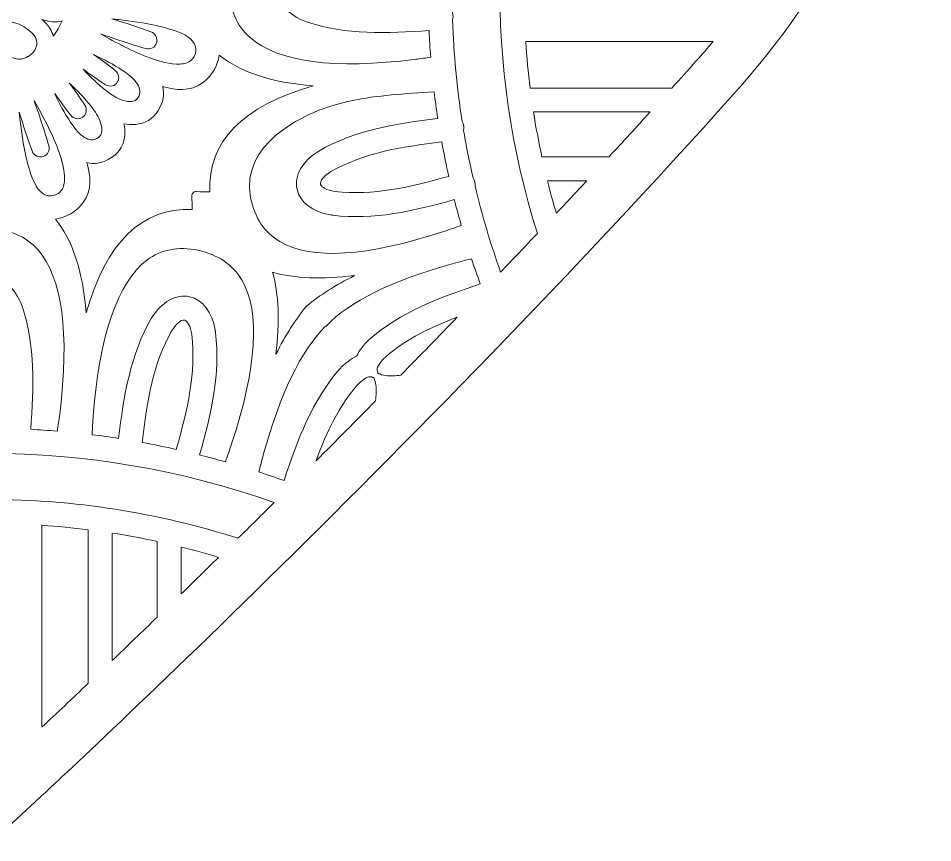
# Model space of a CAD drawing. Extents: x 49 to 10099, y -910 to -90.
# Drawn here: x 7378 to 7817.2, y -910.2 to -514.1 of the extents above; entities that cross this region are included whole.
import ezdxf

# ---------------------------------------------------------------- set-up
doc = ezdxf.new("R2010")
doc.units = 0
doc.header["$MEASUREMENT"] = 0
doc.layers.add('Layer 1', color=7, linetype='Continuous')

msp = doc.modelspace()

# ---------------------------------------------------------------- linework, layer by layer
at = {"layer": 'Layer 1', "lineweight": 0}
for points, knots in [([(7789.31, -225.51), (7771.53, -185.76), (7744.2, -152.06), (7710.27, -128.07), (7706.79, -125.62), (7703.17, -123.22), (7699.47, -120.92), (7699.47, -120.76), (7699.46, -120.59), (7699.42, -120.43), (7699.29, -119.86), (7698.92, -119.38), (7698.4, -119.11), (7698.4, -119.11), (7696.69, -118.2), (7696.69, -118.2), (7694.99, -117.3), (7693.29, -116.41), (7691.61, -115.51), (7691.1, -115.24), (7690.53, -115.21), (7690.02, -115.38), (7659.72, -98.64), (7625.84, -89.8), (7591.95, -89.8), (7543.61, -89.8), (7495.16, -107.53), (7451.84, -141.08), (7419.72, -165.95), (7390.18, -199.51), (7364, -240.85), (7337.84, -199.52), (7308.3, -165.97), (7276.17, -141.09), (7232.85, -107.54), (7184.39, -89.81), (7136.04, -89.8), (7094.06, -89.8), (7053.15, -103.03), (7017.74, -128.06), (6983.81, -152.05), (6956.47, -185.74), (6938.7, -225.49), (6917.15, -273.68), (6910.83, -327.79), (6920.44, -381.98), (6931.07, -441.87), (6960.02, -498.59), (7006.51, -550.55), (7160.39, -722.55), (7337.61, -886.55), (7339.38, -888.19), (7339.38, -888.19), (7362.65, -909.67), (7362.65, -909.67), (7363.03, -910.02), (7363.52, -910.2), (7364.01, -910.2), (7364.49, -910.2), (7364.98, -910.02), (7365.36, -909.67), (7365.36, -909.67), (7388.64, -888.18), (7388.64, -888.18), (7390.41, -886.55), (7567.47, -722.71), (7721.5, -550.55), (7767.98, -498.6), (7796.94, -441.89), (7807.56, -382), (7817.17, -327.81), (7810.85, -273.7), (7789.31, -225.51)], [0, 0, 0, 0, 1, 1, 1, 2, 2, 2, 3, 3, 3, 4, 4, 4, 5, 5, 5, 6, 6, 6, 7, 7, 7, 8, 8, 8, 9, 9, 9, 10, 10, 10, 11, 11, 11, 12, 12, 12, 13, 13, 13, 14, 14, 14, 15, 15, 15, 16, 16, 16, 17, 17, 17, 18, 18, 18, 19, 19, 19, 20, 20, 20, 21, 21, 21, 22, 22, 22, 23, 23, 23, 24, 24, 24, 24]), ([(7596.42, -590.75), (7596.27, -590.13), (7596.12, -589.52), (7595.97, -588.9), (7595.72, -587.86), (7595.47, -586.82), (7595.24, -585.77), (7593.99, -579.92), (7592.85, -573.96), (7591.86, -568.03), (7592.18, -566.48), (7591.93, -564.91), (7591.17, -563.67), (7588.64, -547.49), (7587.1, -531.09), (7586.57, -514.92), (7586.85, -513.81), (7586.82, -512.65), (7586.5, -511.6), (7586.3, -503.56), (7586.34, -495.6), (7586.61, -487.92), (7586.77, -487.21), (7586.8, -486.47), (7586.71, -485.76), (7588.52, -441.04), (7597.71, -397.01), (7614.02, -354.83), (7618.47, -359.22), (7622.93, -363.59), (7627.38, -367.97), (7627.38, -367.97), (7630.98, -371.49), (7630.98, -371.49), (7603.33, -450.29), (7602.02, -537.53), (7627.3, -617.42), (7621.49, -623.57), (7615.55, -629.81), (7609.62, -636.02), (7604.81, -622.54), (7600.69, -608.69), (7597.36, -594.77), (7597.51, -593.38), (7597.17, -591.94), (7596.42, -590.75)], [0, 0, 0, 0, 1, 1, 1, 2, 2, 2, 3, 3, 3, 4, 4, 4, 5, 5, 5, 6, 6, 6, 7, 7, 7, 8, 8, 8, 9, 9, 9, 10, 10, 10, 11, 11, 11, 12, 12, 12, 13, 13, 13, 14, 14, 14, 15, 15, 15, 15]), ([(7489.24, -476.72), (7498.77, -468.29), (7514.98, -464.07), (7537.61, -464.07), (7546.78, -464.07), (7557.01, -464.76), (7568.27, -466.15), (7570.88, -466.5), (7573.47, -466.86), (7576.06, -467.22), (7575.72, -471.43), (7575.45, -475.74), (7575.23, -480.08), (7555.08, -478.54), (7535.42, -477.87), (7516.43, -484.21), (7516.4, -484.22), (7516.38, -484.23), (7516.36, -484.24), (7507.45, -487.6), (7502.35, -493.34), (7502.35, -500), (7502.35, -506.66), (7507.45, -512.41), (7516.43, -515.79), (7535.42, -522.13), (7555.09, -521.46), (7575.24, -519.92), (7575.44, -524.15), (7575.72, -528.46), (7576.06, -532.78), (7573.67, -533.12), (7571.28, -533.45), (7568.89, -533.77), (7529.52, -538.71), (7502.73, -535.19), (7489.26, -523.31), (7482.77, -517.57), (7479.47, -509.73), (7479.47, -500), (7479.47, -490.28), (7482.76, -482.45), (7489.24, -476.72)], [0, 0, 0, 0, 1, 1, 1, 2, 2, 2, 3, 3, 3, 4, 4, 4, 5, 5, 5, 6, 6, 6, 7, 7, 7, 8, 8, 8, 9, 9, 9, 10, 10, 10, 11, 11, 11, 12, 12, 12, 13, 13, 13, 14, 14, 14, 14]), ([(7361.71, -511.67), (7361.62, -511.42), (7361.47, -511.07), (7361.3, -510.75), (7361.16, -510.46), (7361.01, -510.17), (7360.84, -509.91), (7360.38, -509.15), (7359.81, -508.72), (7359.48, -508.47), (7359.48, -508.47), (7359.25, -508.3), (7359.25, -508.3), (7358.39, -507.67), (7357.51, -507.55), (7356.99, -507.48), (7356.99, -507.48), (7356.84, -507.45), (7356.84, -507.45), (7356.16, -507.36), (7355.41, -507.39), (7354.63, -507.54), (7353.54, -507.67), (7352.33, -508.05), (7351.06, -508.44), (7351.06, -508.44), (7350.37, -508.66), (7350.37, -508.66), (7348.91, -509.16), (7347.18, -509.76), (7345.34, -510.55), (7346.77, -509.5), (7348.17, -508.37), (7349.38, -507.27), (7351.62, -505.28), (7353.39, -503.57), (7354, -501.46), (7354.13, -501.19), (7354.21, -500.9), (7354.22, -500.59), (7354.22, -500.59), (7354.23, -499.98), (7354.23, -499.98), (7354.29, -497.02), (7351.85, -494.85), (7349.48, -492.75), (7348.11, -491.53), (7346.78, -490.45), (7345.42, -489.44), (7346.26, -489.8), (7347.06, -490.1), (7347.79, -490.37), (7348.66, -490.69), (7349.51, -490.99), (7350.36, -491.25), (7350.36, -491.25), (7350.92, -491.42), (7350.92, -491.42), (7352.23, -491.82), (7353.47, -492.19), (7354.5, -492.31), (7355.37, -492.48), (7356.11, -492.51), (7356.88, -492.41), (7356.88, -492.41), (7357.05, -492.38), (7357.05, -492.38), (7357.52, -492.31), (7358.4, -492.18), (7359.3, -491.52), (7359.3, -491.52), (7359.43, -491.43), (7359.43, -491.43), (7359.77, -491.17), (7360.34, -490.73), (7360.78, -490.04), (7360.97, -489.76), (7361.13, -489.45), (7361.28, -489.11), (7361.43, -488.84), (7361.56, -488.55), (7361.66, -488.28), (7361.87, -487.76), (7362.02, -487.22), (7362.16, -486.7), (7362.16, -486.7), (7362.27, -486.29), (7362.27, -486.29), (7362.45, -485.65), (7362.62, -484.91), (7362.8, -483.99), (7362.8, -483.99), (7363.25, -481.56), (7363.25, -481.56), (7363.42, -480.62), (7363.55, -479.67), (7363.66, -478.75), (7363.88, -480.61), (7364.21, -482.24), (7364.51, -483.72), (7364.51, -483.72), (7364.56, -483.94), (7364.56, -483.94), (7364.88, -485.52), (7365.25, -486.89), (7365.7, -488.19), (7365.78, -488.39), (7365.93, -488.77), (7366.12, -489.1), (7366.26, -489.41), (7366.42, -489.72), (7366.55, -489.92), (7367.02, -490.69), (7367.59, -491.13), (7367.93, -491.39), (7367.93, -491.39), (7368.17, -491.57), (7368.17, -491.57), (7369.03, -492.18), (7369.9, -492.31), (7370.42, -492.38), (7370.42, -492.38), (7370.58, -492.41), (7370.58, -492.41), (7371.26, -492.5), (7372, -492.47), (7372.79, -492.32), (7373.88, -492.19), (7375.08, -491.81), (7376.35, -491.42), (7376.35, -491.42), (7377.06, -491.2), (7377.06, -491.2), (7378.52, -490.7), (7380.24, -490.1), (7382.08, -489.31), (7380.64, -490.36), (7379.24, -491.49), (7378.03, -492.59), (7375.82, -494.56), (7374.06, -496.25), (7373.43, -498.34), (7373.29, -498.61), (7373.21, -498.92), (7373.2, -499.24), (7373.2, -499.24), (7373.19, -499.88), (7373.19, -499.88), (7373.12, -502.84), (7375.57, -505.01), (7377.94, -507.11), (7379.31, -508.33), (7380.64, -509.41), (7382, -510.42), (7381.15, -510.06), (7380.36, -509.76), (7379.62, -509.49), (7378.77, -509.17), (7377.91, -508.88), (7377.06, -508.61), (7377.06, -508.61), (7376.47, -508.43), (7376.47, -508.43), (7375.17, -508.04), (7373.94, -507.67), (7372.92, -507.55), (7372.05, -507.38), (7371.3, -507.35), (7370.54, -507.45), (7370.54, -507.45), (7370.37, -507.48), (7370.37, -507.48), (7369.89, -507.55), (7369.01, -507.68), (7368.11, -508.34), (7368.11, -508.34), (7367.99, -508.43), (7367.99, -508.43), (7367.65, -508.7), (7367.07, -509.13), (7366.64, -509.82), (7366.45, -510.1), (7366.28, -510.41), (7366.13, -510.75), (7365.99, -511.02), (7365.86, -511.31), (7365.75, -511.58), (7365.54, -512.1), (7365.39, -512.66), (7365.26, -513.15), (7365.26, -513.15), (7365.15, -513.57), (7365.15, -513.57), (7364.97, -514.2), (7364.8, -514.94), (7364.61, -515.87), (7364.61, -515.87), (7364.16, -518.3), (7364.16, -518.3), (7364, -519.22), (7363.87, -520.17), (7363.76, -521.11), (7363.53, -519.24), (7363.2, -517.61), (7362.91, -516.16), (7362.91, -516.16), (7362.86, -515.92), (7362.86, -515.92), (7362.54, -514.35), (7362.17, -512.98), (7361.71, -511.67)], [0, 0, 0, 0, 1, 1, 1, 2, 2, 2, 3, 3, 3, 4, 4, 4, 5, 5, 5, 6, 6, 6, 7, 7, 7, 8, 8, 8, 9, 9, 9, 10, 10, 10, 11, 11, 11, 12, 12, 12, 13, 13, 13, 14, 14, 14, 15, 15, 15, 16, 16, 16, 17, 17, 17, 18, 18, 18, 19, 19, 19, 20, 20, 20, 21, 21, 21, 22, 22, 22, 23, 23, 23, 24, 24, 24, 25, 25, 25, 26, 26, 26, 27, 27, 27, 28, 28, 28, 29, 29, 29, 30, 30, 30, 31, 31, 31, 32, 32, 32, 33, 33, 33, 34, 34, 34, 35, 35, 35, 36, 36, 36, 37, 37, 37, 38, 38, 38, 39, 39, 39, 40, 40, 40, 41, 41, 41, 42, 42, 42, 43, 43, 43, 44, 44, 44, 45, 45, 45, 46, 46, 46, 47, 47, 47, 48, 48, 48, 49, 49, 49, 50, 50, 50, 51, 51, 51, 52, 52, 52, 53, 53, 53, 54, 54, 54, 55, 55, 55, 56, 56, 56, 57, 57, 57, 58, 58, 58, 59, 59, 59, 60, 60, 60, 61, 61, 61, 62, 62, 62, 63, 63, 63, 64, 64, 64, 65, 65, 65, 66, 66, 66, 67, 67, 67, 68, 68, 68, 69, 69, 69, 70, 70, 70, 70]), ([(7371.25, -522.17), (7371.35, -520.8), (7371.55, -519.52), (7371.83, -518.47), (7372.19, -517.12), (7372.4, -516.63), (7372.52, -516.45), (7372.54, -516.42), (7372.56, -516.38), (7372.58, -516.34), (7372.58, -516.34), (7372.64, -516.24), (7372.64, -516.24), (7372.66, -516.2), (7372.68, -516.17), (7372.69, -516.13), (7372.75, -516.01), (7372.8, -515.94), (7372.82, -515.91), (7372.84, -515.89), (7372.87, -515.88), (7372.89, -515.86), (7372.89, -515.86), (7373, -515.76), (7373, -515.76), (7373.03, -515.76), (7373.05, -515.75), (7373.07, -515.75), (7373.07, -515.75), (7373.19, -515.72), (7373.19, -515.72), (7373.23, -515.71), (7373.25, -515.7), (7373.29, -515.69), (7373.29, -515.69), (7373.32, -515.68), (7373.49, -515.68), (7373.62, -515.69), (7373.76, -515.7), (7373.96, -515.72), (7374, -515.73), (7374.04, -515.73), (7374.08, -515.73), (7374.21, -515.74), (7374.36, -515.76), (7374.51, -515.78), (7374.86, -515.83), (7375.29, -515.93), (7375.77, -516.08), (7378.6, -516.89), (7381.09, -518.2), (7383.4, -520.07), (7384.74, -521.17), (7385.66, -522.25), (7386.21, -523.36), (7386.73, -524.4), (7386.95, -525.48), (7386.84, -526.49), (7386.79, -527.03), (7386.65, -527.59), (7386.45, -528.15), (7386.35, -528.42), (7386.24, -528.7), (7386.13, -528.93), (7385.98, -529.19), (7385.82, -529.44), (7385.64, -529.69), (7385.28, -530.21), (7384.84, -530.73), (7384.37, -531.2), (7383.9, -531.61), (7383.34, -532.01), (7382.7, -532.4), (7382.41, -532.57), (7382.11, -532.74), (7381.86, -532.87), (7381.54, -532.99), (7381.22, -533.11), (7380.89, -533.21), (7380.25, -533.42), (7379.6, -533.56), (7379, -533.65), (7377.54, -533.72), (7376.39, -533.54), (7375.5, -533.14), (7374.44, -532.66), (7373.58, -531.96), (7372.95, -531.07), (7372.22, -530.01), (7371.7, -528.64), (7371.4, -527.06), (7371.16, -525.47), (7371.11, -523.88), (7371.25, -522.17)], [0, 0, 0, 0, 1, 1, 1, 2, 2, 2, 3, 3, 3, 4, 4, 4, 5, 5, 5, 6, 6, 6, 7, 7, 7, 8, 8, 8, 9, 9, 9, 10, 10, 10, 11, 11, 11, 12, 12, 12, 13, 13, 13, 14, 14, 14, 15, 15, 15, 16, 16, 16, 17, 17, 17, 18, 18, 18, 19, 19, 19, 20, 20, 20, 21, 21, 21, 22, 22, 22, 23, 23, 23, 24, 24, 24, 25, 25, 25, 26, 26, 26, 27, 27, 27, 28, 28, 28, 29, 29, 29, 30, 30, 30, 31, 31, 31, 31]), ([(7399.02, -515.3), (7397.91, -517.86), (7396.48, -520.35), (7394.78, -522.66), (7394.77, -522.63), (7394.77, -522.61), (7394.76, -522.58), (7394.76, -522.58), (7394.76, -522.57), (7394.75, -522.56), (7394.42, -521.4), (7393.91, -520.23), (7393.23, -519.1), (7392.25, -517.46), (7390.93, -515.96), (7389.29, -514.62), (7392.67, -515.85), (7395.96, -516.08), (7399.02, -515.3)], [0, 0, 0, 0, 1, 1, 1, 2, 2, 2, 3, 3, 3, 4, 4, 4, 5, 5, 5, 6, 6, 6, 6]), ([(7439.25, -528.6), (7441.45, -529.24), (7443.63, -528.1), (7444.32, -525.95), (7444.95, -523.97), (7444.1, -521.39), (7441.6, -520.52), (7435.74, -518.42), (7429.61, -516.4), (7422.88, -514.36), (7423.99, -514.48), (7425.09, -514.6), (7426.2, -514.73), (7431.84, -515.39), (7438.5, -516.26), (7445.02, -517.75), (7445.02, -517.75), (7445.45, -517.85), (7445.45, -517.85), (7448.57, -518.58), (7453.79, -519.8), (7457.89, -522.08), (7462.26, -524.5), (7463.98, -527.52), (7463.02, -531.01), (7462.44, -532.95), (7461.39, -534.27), (7459.81, -535.06), (7458.26, -535.85), (7456.27, -536.2), (7453.87, -536.1), (7448.92, -535.88), (7443.6, -533.95), (7440.75, -532.92), (7432.76, -529.98), (7424.98, -525.83), (7417.4, -521.55), (7424.11, -523.92), (7431.58, -526.4), (7439.25, -528.6)], [0, 0, 0, 0, 1, 1, 1, 2, 2, 2, 3, 3, 3, 4, 4, 4, 5, 5, 5, 6, 6, 6, 7, 7, 7, 8, 8, 8, 9, 9, 9, 10, 10, 10, 11, 11, 11, 12, 12, 12, 13, 13, 13, 13]), ([(7691.9, -547.57), (7691.9, -547.57), (7623.8, -547.57), (7623.8, -547.57), (7622.88, -540.19), (7622.16, -532.71), (7621.67, -525.28), (7621.67, -525.28), (7711.65, -525.28), (7711.65, -525.28), (7708.99, -528.45), (7706.3, -531.55), (7703.61, -534.55), (7703.61, -534.55), (7703.61, -534.55), (7703.61, -534.55), (7699.72, -538.9), (7695.82, -543.24), (7691.9, -547.57)], [0, 0, 0, 0, 1, 1, 1, 2, 2, 2, 3, 3, 3, 4, 4, 4, 5, 5, 5, 6, 6, 6, 6]), ([(7408.98, -602.8), (7413.69, -596.34), (7412.65, -589.56), (7411, -583.77), (7410.96, -583.64), (7410.93, -583.51), (7410.89, -583.39), (7411.31, -583.5), (7411.73, -583.59), (7412.16, -583.66), (7415.73, -584.18), (7419.2, -583.34), (7422.4, -581.19), (7424.4, -579.94), (7426, -578.32), (7427.33, -576.2), (7428.32, -574.5), (7428.9, -572.63), (7429.1, -570.45), (7429.28, -568.49), (7429.06, -566.54), (7428.71, -564.71), (7430.56, -565.06), (7432.51, -565.27), (7434.43, -565.09), (7438.9, -564.71), (7442.51, -562.45), (7445.14, -558.4), (7447.6, -554.61), (7448.33, -550.79), (7447.32, -546.83), (7447.46, -546.87), (7447.59, -546.91), (7447.73, -546.95), (7453.52, -548.58), (7460.32, -549.61), (7466.79, -544.86), (7470.89, -541.79), (7473.7, -536.91), (7474.49, -531.72), (7484.45, -539.93), (7499.56, -544.91), (7519.6, -546.58), (7485.69, -556.24), (7468.99, -573.31), (7469.88, -597.45), (7467.9, -597.46), (7465.79, -597.42), (7463.4, -597.32), (7462.84, -597.3), (7462.3, -597.51), (7461.9, -597.9), (7461.51, -598.3), (7461.29, -598.84), (7461.32, -599.4), (7461.42, -601.8), (7461.46, -603.9), (7461.45, -605.88), (7437.28, -605), (7420.24, -621.7), (7410.58, -655.6), (7408.92, -635.61), (7403.96, -620.51), (7395.77, -610.55), (7400.96, -609.78), (7405.88, -606.96), (7408.98, -602.8)], [0, 0, 0, 0, 1, 1, 1, 2, 2, 2, 3, 3, 3, 4, 4, 4, 5, 5, 5, 6, 6, 6, 7, 7, 7, 8, 8, 8, 9, 9, 9, 10, 10, 10, 11, 11, 11, 12, 12, 12, 13, 13, 13, 14, 14, 14, 15, 15, 15, 16, 16, 16, 17, 17, 17, 18, 18, 18, 19, 19, 19, 20, 20, 20, 21, 21, 21, 22, 22, 22, 22]), ([(7409.1, -538.52), (7412.78, -541.26), (7416.25, -543.67), (7419.81, -545.97), (7420.78, -546.61), (7421.93, -546.81), (7423.04, -546.55), (7424.07, -546.31), (7424.99, -545.66), (7425.52, -544.8), (7426.75, -542.99), (7426.33, -540.53), (7424.54, -539.16), (7421.29, -536.66), (7417.8, -534.09), (7414.09, -531.49), (7414.31, -531.59), (7414.52, -531.69), (7414.74, -531.79), (7418.89, -533.76), (7423.72, -536.17), (7428.03, -539.1), (7430.17, -540.55), (7432.84, -542.53), (7434.65, -544.91), (7435.5, -546.02), (7436.04, -547.1), (7436.25, -548.11), (7436.49, -549.25), (7436.4, -550.29), (7435.96, -551.26), (7435.67, -551.92), (7435.33, -552.46), (7435.01, -552.81), (7434.64, -553.18), (7434.22, -553.47), (7433.73, -553.7), (7432.89, -554.1), (7431.79, -554.21), (7430.45, -554.02), (7427.48, -553.62), (7424.41, -551.85), (7422.35, -550.45), (7417.83, -547.34), (7413.62, -543.2), (7410.46, -539.94), (7410.46, -539.94), (7410.46, -539.94), (7410.46, -539.94), (7410, -539.47), (7409.55, -539), (7409.1, -538.52)], [0, 0, 0, 0, 1, 1, 1, 2, 2, 2, 3, 3, 3, 4, 4, 4, 5, 5, 5, 6, 6, 6, 7, 7, 7, 8, 8, 8, 9, 9, 9, 10, 10, 10, 11, 11, 11, 12, 12, 12, 13, 13, 13, 14, 14, 14, 15, 15, 15, 16, 16, 16, 17, 17, 17, 17]), ([(7395.73, -550.84), (7395.63, -550.63), (7395.53, -550.41), (7395.43, -550.2), (7398.06, -553.91), (7400.64, -557.41), (7403.16, -560.65), (7404.5, -562.39), (7406.97, -562.83), (7408.7, -561.66), (7409.6, -561.11), (7410.25, -560.2), (7410.5, -559.15), (7410.77, -558.03), (7410.56, -556.82), (7409.92, -555.85), (7407.6, -552.3), (7405.19, -548.85), (7402.45, -545.19), (7402.93, -545.64), (7403.41, -546.1), (7403.88, -546.55), (7407.17, -549.71), (7411.33, -553.91), (7414.44, -558.42), (7415.86, -560.48), (7417.64, -563.56), (7418.04, -566.5), (7418.23, -567.85), (7418.12, -568.95), (7417.71, -569.8), (7417.5, -570.26), (7417.2, -570.67), (7416.83, -571.04), (7416.5, -571.37), (7415.97, -571.7), (7415.24, -572.02), (7414.29, -572.46), (7413.28, -572.55), (7412.16, -572.3), (7411.11, -572.08), (7410.02, -571.54), (7408.92, -570.7), (7406.54, -568.91), (7404.55, -566.23), (7403.08, -564.09), (7403.08, -564.09), (7403.08, -564.09), (7403.08, -564.09), (7400.13, -559.77), (7397.71, -554.97), (7395.73, -550.84)], [0, 0, 0, 0, 1, 1, 1, 2, 2, 2, 3, 3, 3, 4, 4, 4, 5, 5, 5, 6, 6, 6, 7, 7, 7, 8, 8, 8, 9, 9, 9, 10, 10, 10, 11, 11, 11, 12, 12, 12, 13, 13, 13, 14, 14, 14, 15, 15, 15, 16, 16, 16, 17, 17, 17, 17]), ([(7582.29, -616.5), (7545.31, -628.64), (7518.85, -630.29), (7503.65, -621.37), (7496.18, -617), (7491.44, -609.91), (7489.56, -600.3), (7489.56, -600.3), (7489.56, -600.3), (7489.56, -600.3), (7484.47, -574.26), (7514.92, -560.97), (7524.37, -557.52), (7528.55, -555.99), (7532.96, -554.72), (7537.8, -553.65), (7550.62, -551.14), (7563.5, -550.22), (7577.69, -549.43), (7578.19, -553.55), (7578.78, -557.83), (7579.45, -562.18), (7559.21, -564.62), (7539.64, -567.82), (7522.25, -577.85), (7514.26, -582.83), (7510.38, -589.71), (7511.87, -596.25), (7513.3, -602.51), (7519.29, -607.1), (7527.88, -608.53), (7528.09, -608.57), (7528.29, -608.58), (7528.51, -608.59), (7528.65, -608.63), (7528.8, -608.66), (7528.96, -608.68), (7548.69, -611.17), (7567.88, -606.66), (7587.39, -601.2), (7588.43, -605.31), (7589.55, -609.46), (7590.74, -613.58), (7587.93, -614.57), (7585.11, -615.54), (7582.29, -616.5)], [0, 0, 0, 0, 1, 1, 1, 2, 2, 2, 3, 3, 3, 4, 4, 4, 5, 5, 5, 6, 6, 6, 7, 7, 7, 8, 8, 8, 9, 9, 9, 10, 10, 10, 11, 11, 11, 12, 12, 12, 13, 13, 13, 14, 14, 14, 15, 15, 15, 15]), ([(7381.9, -581.58), (7381.9, -581.58), (7381.8, -581.17), (7381.8, -581.17), (7380.29, -574.63), (7379.39, -568), (7378.72, -562.38), (7378.72, -562.38), (7378.35, -559.12), (7378.35, -559.12), (7380.43, -565.85), (7382.47, -571.97), (7384.58, -577.8), (7385.45, -580.28), (7387.98, -581.1), (7389.93, -580.46), (7392.12, -579.75), (7393.27, -577.54), (7392.62, -575.32), (7390.4, -567.68), (7387.9, -560.24), (7385.51, -553.55), (7389.83, -561.13), (7394.01, -568.91), (7396.97, -576.89), (7398.02, -579.74), (7399.96, -585.04), (7400.19, -589.98), (7400.3, -592.38), (7399.96, -594.38), (7399.15, -595.94), (7398.37, -597.52), (7397.06, -598.56), (7395.14, -599.12), (7394.25, -599.39), (7393.31, -599.46), (7392.37, -599.33), (7391.6, -599.23), (7390.85, -598.96), (7390.14, -598.52), (7388.69, -597.62), (7387.35, -596.11), (7386.17, -594.01), (7383.88, -589.92), (7382.64, -584.7), (7381.9, -581.58)], [0, 0, 0, 0, 1, 1, 1, 2, 2, 2, 3, 3, 3, 4, 4, 4, 5, 5, 5, 6, 6, 6, 7, 7, 7, 8, 8, 8, 9, 9, 9, 10, 10, 10, 11, 11, 11, 12, 12, 12, 13, 13, 13, 14, 14, 14, 15, 15, 15, 15]), ([(7681.46, -559.08), (7675, -566.17), (7668.37, -573.4), (7661.7, -580.62), (7661.7, -580.62), (7629.44, -580.62), (7629.44, -580.62), (7627.88, -573.42), (7626.53, -566.2), (7625.42, -559.08), (7625.42, -559.08), (7681.46, -559.08), (7681.46, -559.08)], [0, 0, 0, 0, 1, 1, 1, 2, 2, 2, 3, 3, 3, 4, 4, 4, 4]), ([(7530.07, -597.26), (7525.98, -596.54), (7523.65, -595.42), (7523.15, -593.92), (7522.62, -592.33), (7524.49, -590.01), (7528.1, -587.76), (7543.81, -578.71), (7561.54, -575.85), (7581.37, -573.48), (7582.46, -579.48), (7583.54, -584.92), (7584.68, -590.01), (7566.32, -595.15), (7548.3, -599.42), (7530.07, -597.26)], [0, 0, 0, 0, 1, 1, 1, 2, 2, 2, 3, 3, 3, 4, 4, 4, 5, 5, 5, 5]), ([(7651.02, -592.13), (7646.22, -597.29), (7641.32, -602.53), (7636.4, -607.76), (7634.82, -602.45), (7633.39, -597.21), (7632.11, -592.13), (7632.11, -592.13), (7651.02, -592.13), (7651.02, -592.13)], [0, 0, 0, 0, 1, 1, 1, 2, 2, 2, 3, 3, 3, 3]), ([(7379.79, -652.43), (7379.78, -652.4), (7379.77, -652.38), (7379.76, -652.36), (7376.4, -643.45), (7370.66, -638.35), (7364, -638.35), (7357.34, -638.35), (7351.6, -643.45), (7348.21, -652.43), (7341.87, -671.43), (7342.54, -691.15), (7344.09, -711.37), (7339.91, -711.55), (7335.6, -711.8), (7331.23, -712.13), (7330.89, -709.72), (7330.55, -707.3), (7330.23, -704.89), (7325.29, -665.52), (7328.81, -638.73), (7340.69, -625.26), (7346.43, -618.77), (7354.27, -615.47), (7364, -615.47), (7373.72, -615.47), (7381.55, -618.76), (7387.28, -625.24), (7399.12, -638.63), (7402.67, -665.23), (7397.85, -704.27), (7397.49, -707), (7397.11, -709.72), (7396.72, -712.44), (7392.36, -712.07), (7388.06, -711.78), (7383.9, -711.56), (7385.46, -691.25), (7386.14, -671.45), (7379.79, -652.43)], [0, 0, 0, 0, 1, 1, 1, 2, 2, 2, 3, 3, 3, 4, 4, 4, 5, 5, 5, 6, 6, 6, 7, 7, 7, 8, 8, 8, 9, 9, 9, 10, 10, 10, 11, 11, 11, 12, 12, 12, 13, 13, 13, 13]), ([(7472.68, -664.96), (7472.66, -664.82), (7472.63, -664.68), (7472.59, -664.51), (7472.58, -664.31), (7472.57, -664.1), (7472.53, -663.88), (7471.11, -655.31), (7466.52, -649.33), (7460.26, -647.87), (7453.73, -646.36), (7446.84, -650.24), (7441.81, -658.31), (7431.8, -675.68), (7428.58, -695.44), (7426.12, -715.9), (7422.03, -715.27), (7417.77, -714.68), (7413.4, -714.14), (7413.57, -711.08), (7413.76, -708.01), (7413.96, -704.95), (7416.89, -666.55), (7425.8, -640.73), (7439.73, -630.28), (7446.57, -625.15), (7454.83, -623.57), (7464.27, -625.56), (7473.95, -627.6), (7481.07, -632.48), (7485.44, -640.07), (7494.22, -655.31), (7492.57, -681.58), (7480.56, -718.12), (7479.53, -721.15), (7478.48, -724.17), (7477.43, -727.18), (7473.27, -726), (7469.13, -724.88), (7465.07, -723.86), (7470.6, -704.12), (7475.18, -684.74), (7472.68, -664.96)], [0, 0, 0, 0, 1, 1, 1, 2, 2, 2, 3, 3, 3, 4, 4, 4, 5, 5, 5, 6, 6, 6, 7, 7, 7, 8, 8, 8, 9, 9, 9, 10, 10, 10, 11, 11, 11, 12, 12, 12, 13, 13, 13, 14, 14, 14, 14]), ([(7546.34, -668.55), (7543.82, -670.92), (7541.75, -673.7), (7540.45, -676.45), (7537.7, -677.75), (7534.91, -679.82), (7532.51, -682.39), (7519.12, -697.68), (7512.05, -716.54), (7505.62, -736.23), (7501.51, -734.75), (7497.46, -733.35), (7493.52, -732.06), (7494.23, -729.33), (7494.93, -726.6), (7495.65, -723.88), (7503.75, -694.51), (7513.7, -673.82), (7525.23, -662.36), (7525.5, -662.25), (7525.75, -662.08), (7525.95, -661.87), (7536.95, -650.21), (7557.25, -640.18), (7586.3, -632.08), (7589.59, -631.2), (7592.89, -630.34), (7595.67, -629.62), (7596.99, -633.61), (7598.4, -637.67), (7599.88, -641.73), (7580.37, -648.12), (7561.65, -655.14), (7546.34, -668.55)], [0, 0, 0, 0, 1, 1, 1, 2, 2, 2, 3, 3, 3, 4, 4, 4, 5, 5, 5, 6, 6, 6, 7, 7, 7, 8, 8, 8, 9, 9, 9, 10, 10, 10, 11, 11, 11, 11]), ([(7516.61, -652.22), (7516.49, -652.31), (7516.37, -652.42), (7516.28, -652.53), (7511.14, -658.71), (7506.25, -666.4), (7501.68, -675.51), (7503.56, -659.85), (7503.04, -646.66), (7500.12, -636.11), (7510.66, -639.04), (7523.87, -639.56), (7539.51, -637.68), (7530.44, -642.23), (7522.77, -647.1), (7516.61, -652.22)], [0, 0, 0, 0, 1, 1, 1, 2, 2, 2, 3, 3, 3, 4, 4, 4, 5, 5, 5, 5]), ([(7451.73, -664.16), (7453.5, -661.31), (7456.05, -658.51), (7457.89, -659.14), (7459.42, -659.68), (7460.55, -662.01), (7461.26, -666.08), (7463.43, -684.4), (7459.27, -701.94), (7453.86, -721.2), (7448.6, -720.02), (7443.08, -718.91), (7437.42, -717.88), (7439.81, -697.79), (7442.69, -679.84), (7451.73, -664.16)], [0, 0, 0, 0, 1, 1, 1, 2, 2, 2, 3, 3, 3, 4, 4, 4, 5, 5, 5, 5]), ([(7551.68, -684.98), (7551.39, -684.82), (7551.06, -684.75), (7550.75, -684.75), (7550.74, -684.75), (7550.73, -684.75), (7550.71, -684.75), (7550.72, -684.43), (7550.65, -684.12), (7550.51, -683.83), (7549.77, -682.35), (7551.19, -679.78), (7554.34, -676.83), (7564.51, -667.92), (7576.65, -662.21), (7588.8, -657.69), (7579.95, -666.86), (7570.86, -676.2), (7561.69, -685.56), (7560.34, -685.72), (7559.19, -685.82), (7558.16, -685.89), (7557.05, -685.93), (7553.67, -686.04), (7551.68, -684.98)], [0, 0, 0, 0, 1, 1, 1, 2, 2, 2, 3, 3, 3, 4, 4, 4, 5, 5, 5, 6, 6, 6, 7, 7, 7, 8, 8, 8, 8]), ([(7540.78, -690.39), (7543.28, -687.72), (7545.47, -686.29), (7546.99, -686.29), (7547.21, -686.29), (7547.42, -686.32), (7547.61, -686.38), (7547.95, -686.61), (7548.36, -686.72), (7548.75, -686.71), (7548.74, -687.08), (7548.83, -687.45), (7549.03, -687.77), (7550.03, -689.76), (7549.93, -693.06), (7549.9, -694.09), (7549.82, -695.28), (7549.7, -696.54), (7549.53, -697.93), (7540.15, -707.44), (7530.59, -717.08), (7521.01, -726.67), (7526.21, -712.34), (7531.97, -700.45), (7540.78, -690.39)], [0, 0, 0, 0, 1, 1, 1, 2, 2, 2, 3, 3, 3, 4, 4, 4, 5, 5, 5, 6, 6, 6, 7, 7, 7, 8, 8, 8, 8]), ([(7500.9, -746.71), (7495.11, -752.46), (7489.25, -758.24), (7483.46, -763.94), (7444.91, -751.51), (7404.46, -745.29), (7364, -745.29), (7323.55, -745.29), (7283.09, -751.51), (7244.55, -763.94), (7238.51, -757.99), (7232.45, -752.01), (7226.51, -746.11), (7314.92, -715.16), (7412.1, -715.38), (7500.9, -746.71)], [0, 0, 0, 0, 1, 1, 1, 2, 2, 2, 3, 3, 3, 4, 4, 4, 5, 5, 5, 5]), ([(7411.57, -759.8), (7411.57, -759.8), (7411.57, -833.6), (7411.57, -833.6), (7403.92, -840.89), (7396.44, -847.98), (7389.28, -854.72), (7389.28, -854.72), (7389.28, -757.67), (7389.28, -757.67), (7396.71, -758.16), (7404.19, -758.88), (7411.57, -759.8)], [0, 0, 0, 0, 1, 1, 1, 2, 2, 2, 3, 3, 3, 4, 4, 4, 4]), ([(7444.62, -765.44), (7444.62, -765.44), (7444.62, -801.85), (7444.62, -801.85), (7437.44, -808.8), (7430.22, -815.76), (7423.08, -822.6), (7423.08, -822.6), (7423.08, -761.42), (7423.08, -761.42), (7430.2, -762.53), (7437.43, -763.88), (7444.62, -765.44)], [0, 0, 0, 0, 1, 1, 1, 2, 2, 2, 3, 3, 3, 4, 4, 4, 4]), ([(7474.14, -773.1), (7468.18, -778.94), (7462.15, -784.83), (7456.13, -790.68), (7456.13, -790.68), (7456.13, -768.11), (7456.13, -768.11), (7462.08, -769.6), (7468.11, -771.27), (7474.14, -773.1)], [0, 0, 0, 0, 1, 1, 1, 2, 2, 2, 3, 3, 3, 3])]:
    msp.add_open_spline(points, degree=3, knots=knots, dxfattribs=at)

doc.saveas('drawing.dxf')
